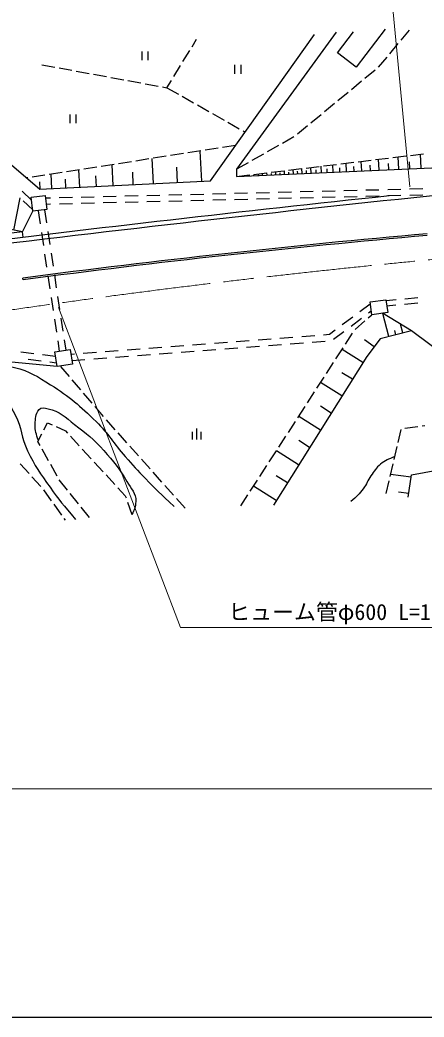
# Model space of a CAD drawing. Units: millimetres, scale not verified. Extents: x 40000 to 680000, y 20000 to 380000.
# Drawn here: x 117651 to 163777, y 205000 to 318771 of the extents above; entities that cross this region are included whole.
import ezdxf
from ezdxf.enums import TextEntityAlignment as Align

# ---------------------------------------------------------------- set-up
doc = ezdxf.new("R2010")
doc.units = ezdxf.units.MM
doc.header["$LTSCALE"] = 1000
doc.linetypes.add('CHAIN', pattern=[18.5, 12, -1.5, 3.5, -1.5])
for name, color, linetype, lineweight in [('M-BGD', 7, 'Continuous', 25), ('M-BMK', 2, 'CHAIN', 13), ('M-STR-HTXT', 7, 'Continuous', 13), ('M-TTL-BAND', 7, 'Continuous', 25)]:
    doc.layers.add(name, color=color, linetype=linetype, lineweight=lineweight)
doc.styles.add('ＭＳ ゴシック', font='')
doc.styles.get('ＭＳ ゴシック').set_extended_font_data('MS Gothic')

msp = doc.modelspace()

# ---------------------------------------------------------------- linework, layer by layer
at = {"layer": 'M-BGD'}
for p, q in [((159330, 317734), (156019, 313388)), ((162089, 317596), (161122, 316450)), ((137290, 315717), (137807, 316561)), ((139394, 300419), (151259, 317113)), ((153742, 317389), (142360, 301730)), ((153890, 315010), (155719, 317410)), ((131545, 315181), (131545, 314181)), ((132295, 314181), (132295, 315181)), ((136246, 314012), (137029, 315291)), ((160799, 316067), (159832, 314921)), ((156019, 313388), (153890, 315010)), ((159510, 314539), (158542, 313392)), ((120148, 313664), (121623, 313393)), ((122115, 313303), (123590, 313032)), ((124082, 312942), (125557, 312671)), ((135201, 312306), (135985, 313586)), ((142156, 313641), (142156, 312641)), ((142906, 312641), (142906, 313641)), ((158191, 313039), (157034, 312085)), ((126049, 312581), (127524, 312310)), ((128016, 312219), (129491, 311949)), ((129983, 311858), (131459, 311588)), ((134427, 311043), (134940, 311880)), ((156648, 311768), (155490, 310814)), ((131950, 311497), (133426, 311226)), ((133917, 311136), (134427, 311043)), ((134427, 311043), (135732, 310303)), ((136167, 310056), (137471, 309316)), ((155104, 310496), (153946, 309543)), ((137906, 309069), (139211, 308329)), ((153560, 309225), (152402, 308271)), ((123330, 307993), (123330, 306993)), ((124080, 306993), (124080, 307993)), ((139646, 308082), (140950, 307342)), ((152016, 307953), (150858, 307000)), ((141385, 307095), (142690, 306355)), ((143125, 306109), (143348, 305982)), ((150472, 306682), (149314, 305728)), ((148921, 305421), (147614, 304685)), ((138298, 303825), (136815, 303595)), ((138395, 300370), (138224, 303814)), ((140274, 304132), (138792, 303902)), ((142250, 304438), (140768, 304208)), ((147178, 304440), (145871, 303705)), ((115319, 303386), (119941, 299454)), ((132368, 302906), (130886, 302676)), ((132884, 300096), (132742, 302963)), ((134345, 303212), (132863, 302982)), ((136321, 303519), (134839, 303289)), ((145435, 303460), (144128, 302724)), ((156258, 302591), (157747, 302772)), ((156662, 301551), (156613, 302634)), ((158243, 302832), (159732, 303013)), ((158635, 301640), (158579, 302873)), ((160229, 303074), (161718, 303254)), ((160879, 301742), (160816, 303145)), ((162214, 303315), (163703, 303496)), ((163434, 301858), (163362, 303454)), ((124463, 301679), (122981, 301449)), ((124477, 299679), (124378, 301666)), ((126439, 301986), (124957, 301756)), ((128416, 302292), (126933, 302062)), ((128297, 299868), (128178, 302256)), ((130392, 302599), (128910, 302369)), ((135640, 300233), (135554, 301955)), ((142360, 300902), (169746, 302144)), ((142360, 301730), (142360, 300902)), ((143692, 302479), (142384, 301744)), ((146331, 301385), (147820, 301566)), ((147857, 301151), (147839, 301568)), ((148316, 301626), (149805, 301807)), ((148856, 301197), (148834, 301689)), ((149356, 301219), (149343, 301503)), ((149855, 301242), (149830, 301810)), ((150302, 301867), (151791, 302048)), ((150372, 301265), (150358, 301589)), ((150889, 301289), (150860, 301935)), ((151478, 301316), (151461, 301683)), ((152066, 301342), (152032, 302078)), ((152287, 302108), (153776, 302289)), ((152735, 301373), (152716, 301791)), ((153405, 301403), (153367, 302240)), ((154166, 301437), (154145, 301914)), ((154272, 302350), (155761, 302531)), ((154928, 301472), (154885, 302424)), ((155795, 301511), (155770, 302053)), ((157648, 301595), (157620, 302212)), ((159757, 301691), (159725, 302392)), ((162157, 301800), (162121, 302598)), ((118534, 300760), (118425, 300743)), ((120510, 301066), (119028, 300836)), ((119941, 299454), (139394, 300419)), ((122487, 301373), (121004, 301143)), ((121297, 299521), (121215, 301175)), ((122887, 299600), (122838, 300594)), ((126387, 299774), (126328, 300967)), ((130590, 299982), (130519, 301416)), ((142360, 300902), (143849, 301083)), ((143362, 300948), (143359, 301004)), ((143862, 300970), (143856, 301084)), ((144345, 301143), (145834, 301324)), ((144361, 300993), (144357, 301088)), ((144861, 301016), (144852, 301205)), ((145360, 301038), (145354, 301171)), ((145860, 301061), (145847, 301326)), ((146359, 301083), (146351, 301254)), ((146858, 301106), (146843, 301447)), ((147358, 301129), (147349, 301337)), ((148357, 301174), (148346, 301420)), ((117929, 294579), (92635, 299637)), ((118973, 298204), (117896, 299248)), ((119974, 299455), (119933, 300282)), ((153629, 299243), (152129, 299206)), ((156128, 299305), (154629, 299268)), ((158627, 299367), (157128, 299330)), ((161127, 299429), (159627, 299391)), ((163626, 299490), (162126, 299453)), ((116948, 294775), (117688, 298475)), ((119106, 297100), (118029, 298145)), ((121139, 298439), (120651, 298427)), ((123638, 298501), (122139, 298464)), ((126137, 298563), (124638, 298526)), ((128637, 298625), (127137, 298588)), ((131136, 298687), (129636, 298650)), ((133635, 298748), (132136, 298711)), ((136134, 298810), (134635, 298773)), ((136152, 298111), (134652, 298073)), ((138634, 298872), (137134, 298835)), ((138651, 298172), (137151, 298135)), ((141133, 298934), (139633, 298897)), ((141150, 298234), (139651, 298197)), ((143632, 298996), (142132, 298959)), ((143649, 298296), (142150, 298259)), ((146131, 299058), (144632, 299021)), ((146149, 298358), (144649, 298321)), ((148631, 299119), (147131, 299082)), ((148648, 298420), (147148, 298383)), ((151130, 299181), (149630, 299144)), ((151147, 298481), (149648, 298444)), ((153646, 298543), (152147, 298506)), ((156146, 298605), (154646, 298568)), ((158645, 298667), (157145, 298630)), ((161144, 298729), (159644, 298692)), ((163643, 298791), (162144, 298753)), ((119729, 296992), (119952, 295509)), ((120466, 297103), (120689, 295620)), ((121156, 297740), (120668, 297727)), ((123655, 297801), (122156, 297764)), ((126155, 297863), (124655, 297826)), ((128654, 297925), (127154, 297888)), ((131153, 297987), (129654, 297950)), ((133652, 298049), (132153, 298012)), ((117929, 294579), (119125, 296942)), ((117929, 294579), (113882, 294119)), ((118002, 293968), (117929, 294579)), ((120100, 294520), (120323, 293037)), ((120837, 294631), (121060, 293147)), ((120472, 292048), (120695, 290564)), ((121209, 292158), (121431, 290675)), ((118001, 289110), (117975, 289308)), ((120843, 289575), (121066, 288092)), ((121580, 289686), (121803, 288203)), ((121215, 287103), (121438, 285620)), ((121951, 287214), (122174, 285731)), ((160595, 286822), (159437, 286714)), ((163084, 287055), (161590, 286915)), ((157643, 286359), (156441, 285462)), ((157442, 285336), (157756, 285570)), ((160566, 286210), (159500, 286111)), ((163055, 286443), (161562, 286304)), ((121586, 284631), (121809, 283148)), ((122323, 284742), (122546, 283258)), ((155640, 284863), (154438, 283966)), ((155439, 283840), (156641, 284737)), ((155909, 283451), (157032, 284445)), ((157406, 284777), (157817, 285140)), ((162329, 283314), (159014, 285311)), ((159766, 282636), (159066, 285280)), ((153637, 283367), (152968, 282868)), ((162329, 283314), (158759, 282369)), ((160564, 282847), (160432, 283346)), ((161362, 283058), (161098, 284056)), ((166791, 279954), (162329, 283314)), ((121958, 282159), (122134, 280985)), ((122694, 282269), (122871, 281095)), ((143830, 282162), (142334, 282047)), ((146323, 282355), (144827, 282239)), ((148815, 282547), (147320, 282432)), ((151308, 282740), (149812, 282624)), ((152968, 282868), (152305, 282817)), ((153436, 282344), (154638, 283241)), ((154812, 281781), (155627, 283040)), ((158064, 281457), (156976, 282287)), ((158759, 282369), (157237, 280374)), ((131367, 281200), (129872, 281084)), ((133860, 281392), (132364, 281277)), ((136352, 281585), (134857, 281469)), ((138845, 281777), (137349, 281662)), ((138533, 281051), (140028, 281166)), ((141337, 281970), (139842, 281854)), ((141025, 281243), (142521, 281359)), ((143518, 281436), (145013, 281551)), ((146010, 281628), (147506, 281744)), ((148503, 281821), (149998, 281936)), ((150995, 282014), (152491, 282129)), ((153725, 280102), (154540, 281361)), ((156798, 279675), (154417, 281171)), ((121892, 279243), (113826, 280007)), ((119242, 280691), (117754, 280876)), ((118582, 280068), (120070, 279883)), ((121723, 280384), (120235, 280568)), ((123889, 280622), (123474, 280590)), ((123577, 279896), (125073, 280011)), ((126382, 280815), (124886, 280699)), ((126070, 280088), (127565, 280204)), ((128875, 281007), (127379, 280892)), ((128562, 280281), (130058, 280396)), ((131055, 280473), (132550, 280589)), ((133547, 280666), (135043, 280781)), ((136040, 280858), (137536, 280974)), ((157237, 280374), (146581, 263419)), ((121063, 279760), (121830, 279665)), ((123306, 278079), (122336, 279223)), ((152638, 278423), (153453, 279683)), ((124600, 276554), (123630, 277698)), ((151551, 276745), (152366, 278004)), ((155601, 277771), (154410, 278519)), ((154404, 275866), (151971, 277395)), ((125894, 275029), (124924, 276172)), ((150464, 275066), (151279, 276325)), ((126792, 273970), (126217, 274647)), ((149377, 273387), (150192, 274646)), ((153181, 273920), (151965, 274685)), ((127198, 273513), (126792, 273970)), ((128528, 272018), (127531, 273139)), ((151958, 271974), (149473, 273536)), ((120386, 271992), (120807, 272815)), ((120807, 272815), (121330, 272574)), ((121784, 272365), (122855, 271871)), ((137852, 270894), (137852, 272144)), ((148289, 271708), (149105, 272967)), ((160809, 270574), (161151, 272034)), ((161569, 272187), (163055, 272391)), ((163550, 272459), (163851, 272501)), ((119705, 270663), (120158, 271547)), ((122855, 271871), (123072, 271635)), ((123411, 271267), (124428, 270165)), ((129857, 270524), (128860, 271645)), ((137352, 270894), (137352, 271769)), ((138352, 270894), (138352, 271769)), ((147202, 270030), (148018, 271289)), ((119951, 270220), (119705, 270663)), ((120920, 268471), (120193, 269783)), ((124767, 269797), (125783, 268694)), ((131186, 269030), (130189, 270150)), ((150709, 269986), (149466, 270767)), ((160353, 268626), (160695, 270087)), ((132515, 267535), (131518, 268656)), ((146115, 268351), (146931, 269610)), ((149459, 267999), (146921, 269594)), ((117682, 268114), (118691, 267004)), ((121890, 266722), (121163, 268033)), ((126122, 268327), (127139, 267224)), ((145028, 266672), (145844, 267931)), ((159898, 266679), (160239, 268140)), ((162329, 266884), (165216, 267409)), ((119027, 266634), (120035, 265524)), ((123076, 265118), (122136, 266287)), ((127478, 266856), (128495, 265753)), ((133844, 266041), (132847, 267162)), ((143941, 264993), (144757, 266252)), ((148183, 265968), (146913, 266765)), ((162287, 266588), (159954, 266922)), ((161962, 264312), (162329, 266884)), ((120352, 265138), (121220, 263915)), ((128834, 265386), (129679, 264469)), ((135173, 264546), (134177, 265667)), ((146906, 263937), (144313, 265567)), ((159442, 264732), (159784, 266192)), ((124330, 263560), (123390, 264729)), ((129679, 264469), (129764, 264231)), ((136503, 263052), (135506, 264173)), ((142854, 263314), (143670, 264573)), ((162020, 264723), (160854, 264889)), ((121510, 263507), (122378, 262284)), ((125584, 262002), (124644, 263171)), ((129931, 263759), (130434, 262346)), ((122668, 261876), (122802, 261687))]:
    msp.add_line(p, q, dxfattribs=at)
for points in [[(118933, 298541), (120547, 298735), (120739, 297136), (119125, 296942)], [(157609, 286596), (159417, 286854), (159625, 285399), (157817, 285140)], [(121645, 280914), (123388, 281172), (123636, 279501), (121892, 279243)]]:
    msp.add_lwpolyline(points, close=True, dxfattribs=at)
for centre, radius, start, end in [((472971, -2656092), 2971339, 96.05013, 97.0192), ((472971, -2656092), 2970831, 95.9281, 97.0192), ((257594, -770740), 1069204, 95.01486, 97.50322), ((257594, -770740), 1069004, 95.01486, 97.50322)]:
    msp.add_arc(centre, radius, start, end, dxfattribs=at)
for points, knots in [([(113646, 279533), (115163, 279505), (115749, 279447), (117046, 279118), (118768, 278682), (119646, 278102), (121146, 277150), (123351, 275751), (124481, 274775), (126340, 272941), (127786, 271514), (128338, 270479), (129675, 268950), (130550, 267948), (131050, 267396), (131971, 266435), (133204, 265148), (133653, 264749), (135251, 263264)], [0, 0, 0, 0, 1, 1, 1, 2, 2, 2, 3, 3, 3, 4, 4, 4, 5, 5, 5, 6, 6, 6, 6]), ([(112833, 277385), (113789, 277126), (114211, 276948), (114968, 276440), (116093, 275686), (116484, 274912), (117101, 273706), (117873, 272197), (117804, 271141), (118522, 269606), (119331, 267878), (119992, 267011), (121091, 265451), (122142, 263960), (122563, 263460), (123989, 261788)], [0, 0, 0, 0, 1, 1, 1, 2, 2, 2, 3, 3, 3, 4, 4, 4, 5, 5, 5, 5]), ([(119768, 270786), (119501, 271539), (119369, 271885), (119397, 272613), (119423, 273296), (119382, 273795), (119834, 274307), (120104, 274613), (120473, 274496), (120873, 274417), (122216, 274150), (122793, 273447), (123880, 272613), (125259, 271553), (126050, 270953), (127214, 269661), (128369, 268378), (128988, 267608), (129839, 266107), (130324, 265251), (130939, 264793), (130877, 263811), (130840, 263215), (130731, 262883), (130433, 262348)], [0, 0, 0, 0, 1, 1, 1, 2, 2, 2, 3, 3, 3, 4, 4, 4, 5, 5, 5, 6, 6, 6, 7, 7, 7, 8, 8, 8, 8]), ([(160428, 268943), (159683, 268651), (159363, 268534), (158813, 268075), (158302, 267647), (158106, 267307), (157720, 266763), (157332, 266217), (157242, 265827), (156845, 265287), (156371, 264642), (156118, 264433), (155424, 263811)], [0, 0, 0, 0, 1, 1, 1, 2, 2, 2, 3, 3, 3, 4, 4, 4, 4])]:
    msp.add_open_spline(points, degree=3, knots=knots, dxfattribs=at)
at = {"layer": 'M-BMK'}
msp.add_arc((256497, -680227), 975984, 87.11766, 100.84109, dxfattribs=at)
at = {"layer": 'M-STR-HTXT'}
for p, q in [((162158, 299741), (159030, 332269)), ((122038, 285976), (135989, 249457)), ((135989, 249457), (173738, 249457)), ((500199, 231056), (81396, 231056))]:
    msp.add_line(p, q, dxfattribs=at)
at = {"layer": 'M-TTL-BAND'}
msp.add_line((40000, 205000), (579000, 205000), dxfattribs=at)

# ---------------------------------------------------------------- texts
at = {"layer": 'M-STR-HTXT', "style": 'ＭＳ ゴシック'}
msp.add_text('ヒューム管φ600 L=16.0', height=1833, dxfattribs=at).set_placement((154863, 249757), align=Align.BOTTOM_CENTER)

doc.saveas('drawing.dxf')
